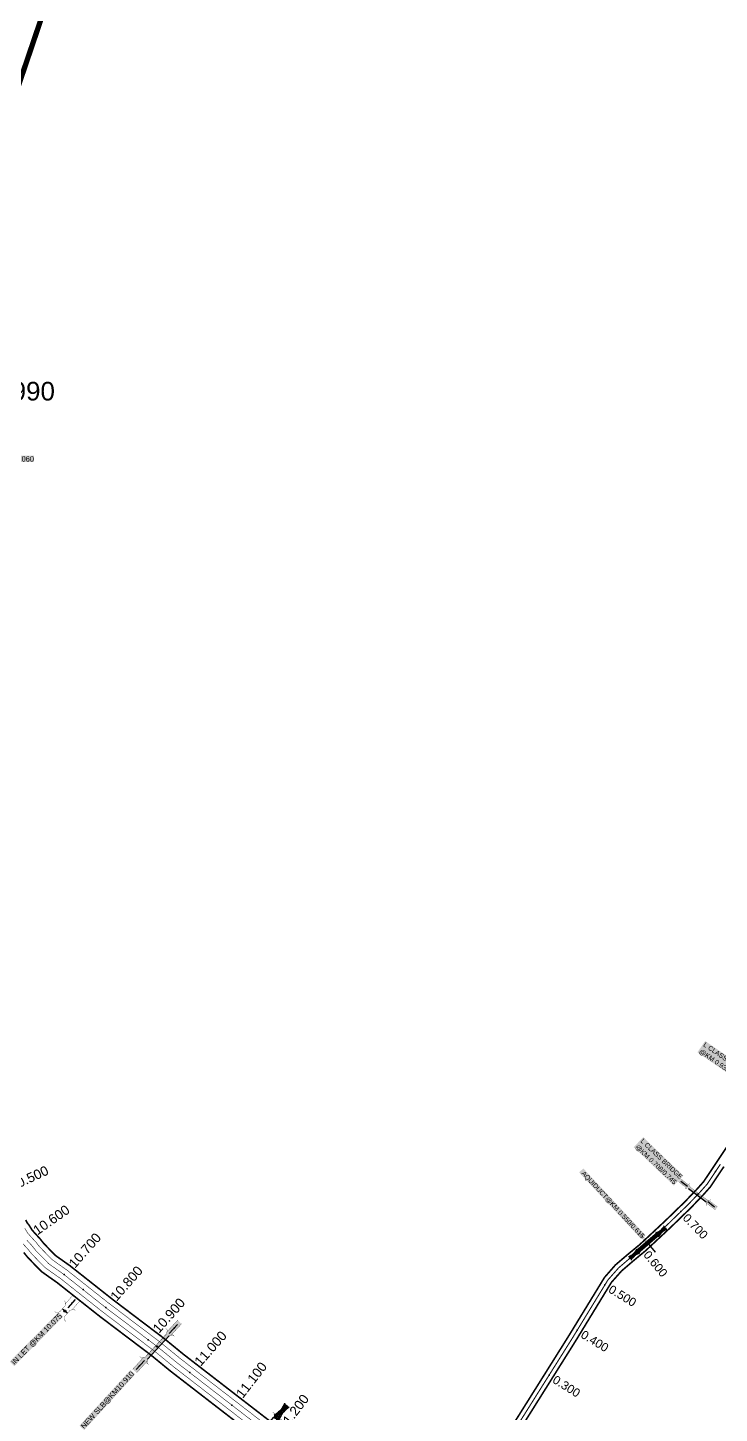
# Model space of a CAD drawing. Header units: inches. Extents: x 177544 to 239871, y 1610424 to 1630335.
# Drawn here: x 185482 to 186784, y 1614481 to 1617091 of the extents above; entities that cross this region are included whole.
import ezdxf
from ezdxf import colors
from ezdxf.entities.mleader import LeaderData, LeaderLine
from ezdxf.enums import TextEntityAlignment as Align
from ezdxf.math import Vec2, Vec3

# ---------------------------------------------------------------- set-up
doc = ezdxf.new("R2010")
doc.units = ezdxf.units.IN
doc.header["$MEASUREMENT"] = 0
for name, pattern in [('ACAD_ISO02W100', [15, 12, -3]), ('DASHED2', [0.375, 0.25, -0.125]), ('HIDDEN2', [0.1875, 0.125, -0.0625])]:
    doc.linetypes.add(name, pattern=pattern)
for name, color, linetype in [('CANAL1', 7, 'Continuous'), ('CSMark', 72, 'Continuous'), ('STRUCTURE', 5, 'Continuous'), ('text2', 7, 'Continuous'), ('VILLAGE BOUNDRY', 5, 'Continuous'), ('VILLAGE STONES', 240, 'Continuous')]:
    doc.layers.add(name, color=color, linetype=linetype)
doc.styles.get("Standard").update_dxf_attribs({"font": 'arial.ttf'})
doc.dimstyles.get("Standard").update_dxf_attribs({"dimtxt": 0.18, "dimasz": 0.18, "dimexe": 0.18, "dimexo": 0.0625, "dimgap": 0.09, "dimtad": 0, "dimtih": 1, "dimtoh": 1, "dimdec": 4, "dimzin": 0, "dimdsep": 46, "dimtxsty": 'Standard', "dimcen": 0.09, "dimadec": 0, "dimazin": 0, "dimtfac": 1, "dimtdec": 4, "dimtofl": 0, "dimtmove": 0, "dimatfit": 3, "dimfxl": 1, "dimtolj": 1, "dimtzin": 0, "dimarcsym": 0})

# ---------------------------------------------------------------- blocks, each defined once
blk = doc.blocks.new('UT')
at = {"layer": 'STRUCTURE'}
h = blk.add_hatch(dxfattribs=at)
h.set_pattern_fill('DASH', color=150, scale=8, angle=-39.6278, style=0)
h.set_pattern_definition([(320.372247933, (-4370.464, -6260.8811), (1.40800153113, 0.132407282), [1, -1])])
h.paths.add_polyline_path([(765163, 1700681.9), (765165.6, 1700680.6), (765167.2, 1700680.3), (765169.1, 1700680), (765172.4, 1700679.6), (765176.4, 1700679.3), (765179.5, 1700679.5), (765183.1, 1700679.9), (765187.7, 1700680.9), (765188.9, 1700681.2), (765193.1, 1700682.2), (765196.1, 1700680.2), (765196.1, 1700672.2), (765193.1, 1700670.2), (765190.5, 1700670.8), (765188.1, 1700671.3), (765185.5, 1700671.8), (765183.6, 1700672.1), (765181, 1700672.5), (765180.3, 1700672.5), (765178.5, 1700672.6), (765176.7, 1700672.6), (765174.6, 1700672.5), (765172.5, 1700672.3), (765170.4, 1700672), (765168.5, 1700671.7), (765166.1, 1700671.2), (765165, 1700670.8), (765163, 1700669.7)])
h.paths.add_polyline_path([(765259.1, 1700682.2), (765256.1, 1700680.2), (765256.1, 1700672.2), (765259.1, 1700670.2), (765261.9, 1700671), (765264.4, 1700671.6), (765266.4, 1700672), (765269.1, 1700672.5), (765272.7, 1700673), (765276.1, 1700673.1), (765278.6, 1700672.9), (765281.2, 1700672.7), (765283.9, 1700672.3), (765286.4, 1700671.9), (765288, 1700671.3), (765289.2, 1700670.6), (765289.1, 1700682.7), (765287.6, 1700681.8), (765285.7, 1700681.2), (765283, 1700680.7), (765281.2, 1700680.4), (765276.7, 1700679.9), (765272.7, 1700679.9), (765268.7, 1700680.3), (765264.8, 1700681), (765261.2, 1700681.7)])
at = {"layer": 'STRUCTURE', "color": 150, "const_width": 0.628}
for points in [[(765190.1, 1700688.2), (765190.1, 1700684.2), (765196.1, 1700680.2), (765256.1, 1700680.2), (765262.1, 1700684.2), (765262.1, 1700688.2)], [(765190.1, 1700664.2), (765190.1, 1700668.2), (765196.1, 1700672.2), (765256.1, 1700672.2), (765262.1, 1700668.2), (765262.1, 1700664.2)]]:
    blk.add_lwpolyline(points, dxfattribs=at)
at = {"layer": 'STRUCTURE', "color": 150}
for points in [[(765196.1, 1700680.2), (765256.1, 1700680.2)], [(765196.1, 1700672.2), (765256.1, 1700672.2)], [(765196.1, 1700672.2), (765256.1, 1700672.2)]]:
    blk.add_lwpolyline(points, dxfattribs=at)
at = {"layer": 'STRUCTURE', "color": 0}
blk.add_circle((765226.1, 1700676.2), 1.89, dxfattribs=at)
at = {"layer": 'STRUCTURE', "color": 150}
for points in [[(765163, 1700681.9), (765164.4, 1700681.1), (765167.9, 1700680.2), (765171.2, 1700679.8), (765176.1, 1700679.4), (765184.7, 1700680.3), (765193.1, 1700682.2)], [(765289.1, 1700682.7), (765287.8, 1700681.9), (765284.3, 1700680.9), (765280.9, 1700680.4), (765276.1, 1700679.8), (765267.4, 1700680.5), (765259.1, 1700682.2)], [(765163, 1700669.7), (765164.3, 1700670.6), (765167.8, 1700671.6), (765171.2, 1700672.1), (765176, 1700672.6), (765184.7, 1700672), (765193.1, 1700670.2)], [(765289.2, 1700670.6), (765287.8, 1700671.4), (765284.2, 1700672.3), (765280.9, 1700672.7), (765276.1, 1700673.1), (765267.4, 1700672.2), (765259.1, 1700670.2)]]:
    blk.add_spline(points, degree=3, dxfattribs=at)
at = {"layer": 'STRUCTURE', "color": 0}
blk.add_text('STREAM', height=5, dxfattribs=at).set_placement((765148.2, 1700675.8), align=Align.MIDDLE_CENTER)
for points in [[(765190.9, 1700676), (765164.2, 1700675.8)], [(765289.3, 1700676.7), (765265.4, 1700676.4)]]:
    blk.add_leader(points, dimstyle='Standard', override={"dimasz": 10, "dimgap": 0.09, "dimtad": 0}, dxfattribs=at)
blk = doc.blocks.new('SLB')
at = {"layer": 'STRUCTURE'}
h = blk.add_hatch(dxfattribs=at)
h.set_pattern_fill('DOTS', color=6, scale=20, angle=320.3722, style=0)
h.set_pattern_definition([(320.372247934, (-159.4327, -72.9564), (1.2786241598, 0.5641323054), [0, -1.25])])
h.paths.add_polyline_path([(769699.5, 1706871.1), (769699.5, 1706861.1), (769729.1, 1706861.1), (769732.1, 1706863.1), (769792.1, 1706863.1), (769795.1, 1706861.1), (769824.7, 1706861.1), (769824.7, 1706871.1), (769795.1, 1706871.1), (769792.1, 1706869.1), (769732.1, 1706869.1), (769729.1, 1706871.1)])
at = {"layer": 'STRUCTURE', "color": 6, "linetype": 'ACAD_ISO02W100', "ltscale": 0.5, "const_width": 0.5}
for points in [[(769699.5, 1706871.1), (769729.1, 1706871.1)], [(769699.5, 1706861.1), (769729.1, 1706861.1)], [(769795.1, 1706871.1), (769824.7, 1706871.1)], [(769795.1, 1706861.1), (769824.7, 1706861.1)]]:
    blk.add_lwpolyline(points, dxfattribs=at)
at = {"layer": 'STRUCTURE', "color": 6, "const_width": 0.628}
for points in [[(769726.1, 1706877.1), (769726.1, 1706873.1), (769732.1, 1706869.1), (769792.1, 1706869.1), (769798.1, 1706873.1), (769798.1, 1706877.1)], [(769726.1, 1706855.1), (769726.1, 1706859.1), (769732.1, 1706863.1), (769792.1, 1706863.1), (769798.1, 1706859.1), (769798.1, 1706855.1)]]:
    blk.add_lwpolyline(points, dxfattribs=at)
at = {"layer": 'STRUCTURE', "color": 6}
blk.add_lwpolyline([(769732.1, 1706863.1), (769792.1, 1706863.1)], dxfattribs=at)
blk.add_lwpolyline([(769732.1, 1706863.1), (769792.1, 1706863.1)], dxfattribs=at)
at = {"layer": 'STRUCTURE', "color": 0}
blk.add_circle((769762.1, 1706866.1), 1.24, dxfattribs=at)
for points in [[(769703.8, 1706866), (769726.7, 1706866)], [(769818.6, 1706865.8), (769795.7, 1706865.8)]]:
    blk.add_leader(points, dimstyle='Standard', override={"dimasz": 10, "dimgap": 0.09, "dimtad": 0}, dxfattribs=at)
blk = doc.blocks.new('OT')
at = {"layer": 'STRUCTURE', "color": 190}
for points, const_width in [([(769775.2, 1706601.8), (769775.2, 1706597.8), (769769.2, 1706593.8), (769761.8, 1706593.8), (769754.4, 1706593.8), (769748.4, 1706597.8), (769748.4, 1706601.8)], 0.5), ([(769751.4, 1706595.8), (769729.4, 1706595.8)], 0.5), ([(769751.4, 1706579), (769729.4, 1706579)], 0.5), ([(769748.4, 1706573), (769748.4, 1706577), (769754.4, 1706581), (769761.8, 1706581), (769761.8, 1706581), (769761.8, 1706581), (769769.2, 1706581), (769775.2, 1706577), (769775.2, 1706573)], 0.5), ([(769761.8, 1706593.8), (769761.8, 1706581)], 2.5)]:
    blk.add_lwpolyline(points, dxfattribs=dict(at, const_width=const_width))
at = {"layer": 'STRUCTURE', "color": 0}
blk.add_circle((769761.8, 1706587.4), 1.87, dxfattribs=at)
blk.add_leader([(769732.6, 1706587.4), (769753.8, 1706587.4)], dimstyle='Standard', override={"dimasz": 10, "dimgap": 0.09, "dimtad": 0}, dxfattribs=at)
blk = doc.blocks.new('AQUEDUCT')
at = {"layer": 'STRUCTURE'}
h = blk.add_hatch(dxfattribs=at)
h.set_pattern_fill('DASH', color=256, scale=8, angle=-90, style=0)
h.set_pattern_definition([(270, (-1706662.7411, 769762.6106), (1, -1), [1, -1])])
edge = h.paths.add_edge_path()
edge.add_spline(control_points=[(6.5, -63.1), (6.2, -62.6), (5.2, -61.2), (4.6, -58.3), (4.1, -54.4), (3.3, -48.8), (4.1, -41.4), (5.4, -35.8), (6, -33)], knot_values=[0, 0, 0, 0, 1.613557, 5.24513, 8.624976, 13.470124, 22.190216, 30.746377, 30.746377, 30.746377, 30.746377], degree=3, periodic=0)
edge.add_line((6, -33), (4, -30))
edge.add_line((4, -30), (4, 30))
edge.add_line((4, 30), (6, 33))
edge.add_spline(control_points=[(6, 33), (5.3, 35.8), (3.9, 41.3), (2.8, 48.7), (3.5, 54.4), (3.9, 58.3), (4.4, 61.2), (5.4, 62.6), (5.7, 63.1)], knot_values=[0, 0, 0, 0, 8.556161, 17.276253, 22.121402, 25.501247, 29.13282, 30.746377, 30.746377, 30.746377, 30.746377], degree=3, periodic=0)
edge.add_line((5.7, 63.1), (-6.5, 63.1))
edge.add_spline(control_points=[(-6.5, 63.1), (-6.2, 62.6), (-5.2, 61.2), (-4.6, 58.3), (-4.1, 54.4), (-3.3, 48.8), (-4.1, 41.4), (-5.4, 35.8), (-6, 33)], knot_values=[0, 0, 0, 0, 1.613557, 5.24513, 8.624976, 13.470124, 22.190216, 30.746377, 30.746377, 30.746377, 30.746377], degree=3, periodic=0)
edge.add_line((-6, 33), (-4, 30))
edge.add_line((-4, 30), (-4, -30))
edge.add_line((-4, -30), (-6, -33))
edge.add_spline(control_points=[(-6, -33), (-5.3, -35.8), (-3.9, -41.3), (-2.8, -48.7), (-3.5, -54.4), (-3.9, -58.3), (-4.4, -61.2), (-5.4, -62.6), (-5.7, -63.1)], knot_values=[0, 0, 0, 0, 8.556161, 17.276253, 22.121402, 25.501247, 29.13282, 30.746377, 30.746377, 30.746377, 30.746377], degree=3, periodic=0)
edge.add_line((-5.7, -63.1), (6.5, -63.1))
blk.add_circle((0, 0), 0.938)
at = {"layer": 'STRUCTURE', "const_width": 0.628}
for points in [[(-12, 36), (-8, 36), (-4, 30), (-4, -30), (-8, -36), (-12, -36)], [(12, 36), (8, 36), (4, 30), (4, -30), (8, -36), (12, -36)]]:
    blk.add_lwpolyline(points, dxfattribs=at)
at = {"layer": 'STRUCTURE', "color": 3}
for points in [[(-4, 30), (-4, -30)], [(-4, 30), (-4, -30)], [(4, 30), (4, -30)]]:
    blk.add_lwpolyline(points, dxfattribs=at)
at = {"layer": 'STRUCTURE'}
for points in [[(-6.5, 63.1), (-5.7, 61.7), (-4.7, 58.2), (-4.2, 54.9), (-3.6, 50.1), (-4.3, 41.4), (-6, 33)], [(5.7, 63.1), (4.8, 61.7), (3.9, 58.2), (3.5, 54.8), (3.1, 50), (4, 41.3), (6, 33)], [(-5.7, -63.1), (-4.8, -61.7), (-3.9, -58.2), (-3.5, -54.8), (-3.1, -50), (-4, -41.3), (-6, -33)], [(6.5, -63.1), (5.7, -61.7), (4.7, -58.2), (4.2, -54.9), (3.6, -50.1), (4.3, -41.4), (6, -33)]]:
    blk.add_spline(points, degree=3, dxfattribs=at)
at = {"layer": 'STRUCTURE', "color": 0}
blk.add_text('STREAM', height=5, dxfattribs=at).set_placement((-19.7, -0.1), align=Align.MIDDLE_CENTER)
for points in [[(32.5, 0.1), (5.8, 0)], [(0.4, -62), (0.1, -38.2)]]:
    blk.add_leader(points, dimstyle='Standard', override={"dimasz": 10, "dimgap": 0.09, "dimtad": 0}, dxfattribs=at)

msp = doc.modelspace()

# ---------------------------------------------------------------- linework, layer by layer
at = {"layer": 'CANAL1', "color": 200, "const_width": 3}
for points in [[(186299.2, 1614301.2), (186386.2, 1614444.1), (186500.7, 1614626.4), (186568.2, 1614736.7), (186589, 1614760.4), (186612.4, 1614780.3), (186635.2, 1614799.1), (186682.7, 1614843.4), (186719.7, 1614879.3), (186738.3, 1614898.8), (186742.5, 1614903.1), (186755.1, 1614917.3), (186779.8, 1614954.3), (186839.4, 1615043.6)], [(186312.8, 1614292.8), (186399.8, 1614435.7), (186514.3, 1614617.9), (186581.1, 1614727.2), (186600.3, 1614748.9), (186622.7, 1614768.1), (186645.7, 1614787.1), (186693.7, 1614831.8), (186731, 1614868), (186749.9, 1614887.7), (186754.2, 1614892.2), (186767.8, 1614907.5), (186793.1, 1614945.4)], [(185477.9, 1614844.8), (185480.4, 1614839.7), (185484.2, 1614835.1), (185489.5, 1614826.3), (185495, 1614820), (185504.5, 1614809.8), (185511.6, 1614800.9), (185522, 1614790.1), (185534.4, 1614777.6), (185540.9, 1614773), (185561, 1614758.8), (185641.9, 1614694.9), (185693.7, 1614655.6), (185739, 1614621.3), (185775.3, 1614591.6), (185940.1, 1614464.2)], [(185474.1, 1614783.7), (185481.6, 1614774.4), (185493.5, 1614762.1), (185508.4, 1614747.1), (185517.8, 1614740.4), (185537.1, 1614726.8), (185617.4, 1614663.2), (185669.6, 1614623.7), (185714.3, 1614589.9), (185750.4, 1614560.3), (185915.8, 1614432.4)]]:
    msp.add_lwpolyline(points, dxfattribs=at)
at = {"layer": 'CANAL1', "color": 3, "linetype": 'HIDDEN2', "ltscale": 4, "true_color": 0x00ff00, "const_width": 2}
msp.add_lwpolyline([(186306, 1614297), (186393, 1614439.9), (186507.5, 1614622.1), (186574.6, 1614731.9), (186594.7, 1614754.6), (186617.6, 1614774.2), (186640.5, 1614793.1), (186688.2, 1614837.6), (186725.4, 1614873.6), (186744.1, 1614893.2), (186748.4, 1614897.7), (186761.5, 1614912.4), (186786.4, 1614949.8)], dxfattribs=at)
at = {"layer": 'CANAL1', "color": 5, "const_width": 1}
for points in [[(185476, 1614829.3), (185481.4, 1614820.4), (185487.6, 1614813.3), (185496.9, 1614803.3), (185504.1, 1614794.2), (185514.9, 1614783.1), (185527.9, 1614770), (185535.1, 1614764.8), (185555, 1614750.8), (185635.7, 1614687), (185687.7, 1614647.6), (185732.8, 1614613.4), (185769, 1614583.8), (185934, 1614456.3)], [(185472.7, 1614799.9), (185481.7, 1614790.2), (185489.1, 1614781), (185500.6, 1614769.1), (185514.9, 1614754.7), (185523.6, 1614748.5), (185543.1, 1614734.8), (185623.5, 1614671.1), (185675.6, 1614631.7), (185720.5, 1614597.7), (185756.6, 1614568.2), (185921.9, 1614440.4)]]:
    msp.add_lwpolyline(points, dxfattribs=at)
at = {"layer": 'CANAL1', "color": 1, "linetype": 'HIDDEN2', "ltscale": 4, "const_width": 1}
msp.add_lwpolyline([(185480.2, 1614806.6), (185489.3, 1614796.7), (185496.6, 1614787.6), (185507.7, 1614776.1), (185521.4, 1614762.3), (185529.3, 1614756.7), (185549, 1614742.8), (185629.6, 1614679), (185681.7, 1614639.6), (185726.7, 1614605.6), (185762.8, 1614576), (185928, 1614448.3)], dxfattribs=at)
at = {"layer": 'text2', "color": 2, "linetype": 'Continuous'}
for p in [(186777.4, 1614936.3), (186744.1, 1614893.2, 2), (186712.2, 1614860.9), (186649.5, 1614801.5, 1), (186639.4, 1614792.3), (185585.8, 1614713.7), (186568.8, 1614722.4), (186516.6, 1614637), (185725.4, 1614606.5), (186463.6, 1614552.3)]:
    msp.add_point(p, dxfattribs=at)
at = {"layer": 'text2', "color": 3, "linetype": 'Continuous'}
for p in [(185550.1, 1614742), (185628.6, 1614679.9), (185708.4, 1614619.4), (185786.9, 1614557.4), (185866.1, 1614496.1)]:
    msp.add_point(p, dxfattribs=at)
at = {"layer": 'VILLAGE BOUNDRY', "color": 5, "linetype": 'DASHED2', "ltscale": 50}
msp.add_lwpolyline([(185459.8, 1616968.9, 10, 10, 0), (185528.2, 1617170.3, 10, 10, 0)], format="xyseb", dxfattribs=at)

# ---------------------------------------------------------------- block references
at = {"xscale": 0.7, "yscale": 0.7, "zscale": 0.7, "rotation": 310.2846235994227}
msp.add_blockref('AQUEDUCT', (186649.5, 1614801.5, 1), dxfattribs=at)
at = {"layer": 'STRUCTURE', "color": 0, "xscale": 0.7000000000000001, "yscale": 0.7000000000000001, "zscale": 0.7000000000000001, "rotation": 322.5845481791943}
msp.add_blockref('SLB', (-967177.2, 993307.3, 2), dxfattribs=at)
at = {"layer": 'STRUCTURE', "color": 0}
for name, p, rotation in [('OT', (-584376.2, 3321185.8), 228.5613989324634), ('SLB', (924436.7, -105925.7), 47.5107029305683), ('UT', (965965.8, -79486.2), 48.95108082629292)]:
    msp.add_blockref(name, p, dxfattribs=dict(at, rotation=rotation))

# ---------------------------------------------------------------- texts
at = {"layer": 'CSMark', "color": 1}
for s, height, rotation, p in [('10.500', 18, 24.8769, (185449.3, 1614907.5)), ('10.600', 18, 35.0635, (185494.6, 1614822.9)), ('0.700', 16, 314.1201, (186719.9, 1614853)), ('10.700', 18, 48.6883, (185563.8, 1614758.7)), ('0.600', 16, 309.5819, (186646.5, 1614783.8)), ('10.800', 18, 48.6883, (185642.3, 1614696.5)), ('10.900', 18, 48.6883, (185722.1, 1614636.1)), ('0.500', 16, 328.5815, (186578.2, 1614716.6)), ('11.000', 18, 48.6883, (185800.6, 1614574)), ('0.400', 16, 328.5815, (186526, 1614631.3)), ('11.100', 18, 52.294, (185879.5, 1614513)), ('0.300', 16, 327.8456, (186472.9, 1614546.4)), ('11.200', 18, 52.944, (185959.2, 1614451.8))]:
    msp.add_text(s, height=height, rotation=rotation, dxfattribs=at).set_placement(p, align=Align.MIDDLE_LEFT)
at = {"layer": 'STRUCTURE', "color": 5, "insert": (185260.2, 1616283.6), "char_height": 10, "width": 232.535, "attachment_point": 1, "bg_fill": 1, "box_fill_scale": 1.1, "bg_fill_color": 7, "bg_fill_true_color": 16777215, "bg_fill_transparency": 0}
msp.add_mtext('\\pi0.1; OLD PUMPING SYSTEM@KM9.060 ', dxfattribs=at)
at = {"layer": 'STRUCTURE', "color": 5, "attachment_point": 1, "bg_fill": 1, "box_fill_scale": 1.1, "bg_fill_color": 7, "bg_fill_true_color": 16777215, "bg_fill_transparency": 0}
for s, insert, char_height, width, rotation in [('\\pi0.50544;L CLASS BRIDGE\\P\\pi1.23907;@KM 0.933/0.975', (186758, 1615180.7), 9, 102.829, 325.6112), ('\\pi0.50544;L CLASS BRIDGE\\P\\pi1.23907;@KM 0.708/0.745', (186641.1, 1614999.5), 9, 102.829, 316.2418), ('\\pi0.045; AQUIDUCT@KM 0.550/0.615', (186528.2, 1614940.6), 9, 170.273, 312.9747), ('IN LET @KM 10.075', (185449.3, 1614578.2), 10, 128.64, 45.3159), ('NEW SLB@KM10.910', (185580.5, 1614457.4), 10, 140.175, 47.5107)]:
    msp.add_mtext(s, dxfattribs=dict(at, insert=insert, char_height=char_height, width=width, rotation=rotation))

# ---------------------------------------------------------------- leaders
at = {"layer": 'VILLAGE STONES', "color": 1}
ml = msp.add_multileader_mtext('Standard', dxfattribs=at)
ml.set_content('KM 8.990', color=1)
ml.set_leader_properties()
ml.build(insert=Vec2(0, 0))
ml.multileader.update_dxf_attribs({"dogleg_length": 0.36, "arrow_head_size": 30})
ctx = ml.context
ctx.base_point, ctx.char_height, ctx.arrow_head_size, ctx.landing_gap_size, ctx.plane_origin = Vec3(185323.5, 1616405.9), 35, 30, 0.09, Vec3(185205.7, 1616495.5)
notes = []
notes.append((ctx, [(0, (1, 1, 0), (185302.6, 1616405.9), (1, 0), 21, [(0, [(185188.8, 1616343.9)], 0, [])])]))
ctx.mtext.insert, ctx.mtext.flow_direction = Vec3(185323.6, 1616423.7), 5
for ctx, leaders in notes:
    for number, flags, end, landing, length, lines in leaders:
        leader = LeaderData()
        leader.index, (leader.has_last_leader_line, leader.has_dogleg_vector, leader.attachment_direction) = number, flags
        leader.last_leader_point, leader.dogleg_vector, leader.dogleg_length = Vec3(end), Vec3(landing), length
        for number, points, colour, breaks in lines:
            line = LeaderLine()
            line.index, line.vertices, line.color, line.breaks = number, Vec3.list(points), colors.encode_raw_color(colour), breaks
            leader.lines.append(line)
        ctx.leaders.append(leader)

doc.saveas('drawing.dxf')
